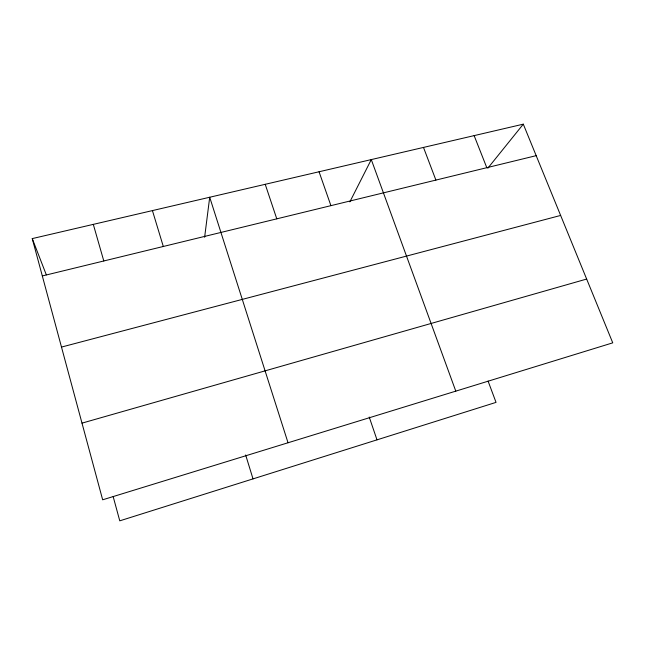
<?xml version="1.0" encoding="UTF-8"?>
<svg xmlns="http://www.w3.org/2000/svg" width="645" height="645" viewBox="0 0 645 645"><rect width="100%" height="100%" fill="white"/><g stroke="black" fill="none" stroke-linecap="round" stroke-linejoin="round"><path stroke-width="0.97" d="M204.626 237.263L209.706 197.241L288.033 442.76M349.872 201.853L371.286 159.589L455.797 391.144M487.805 168.232L523.297 124.163L612.75 342.842L102.668 499.802L32.25 238.602L523.297 124.163M81.996 423.136L586.66 279.051M61.493 347.075L560.634 215.446M42.32 275.947L536.18 155.663M474.14 135.619L486.798 167.692M32.25 238.602L46.327 274.851M423.491 147.423L435.899 180.084M488.072 381.066L496.037 402.375L119.768 520.837L113.181 496.65M319.057 171.763L330.917 205.65M369.222 417.049L377.003 439.85M265.224 184.309L276.778 218.84M245.648 454.959L253.017 478.888M152.43 210.593L163.306 246.479M93.307 224.371L103.797 260.967"/></g></svg>
